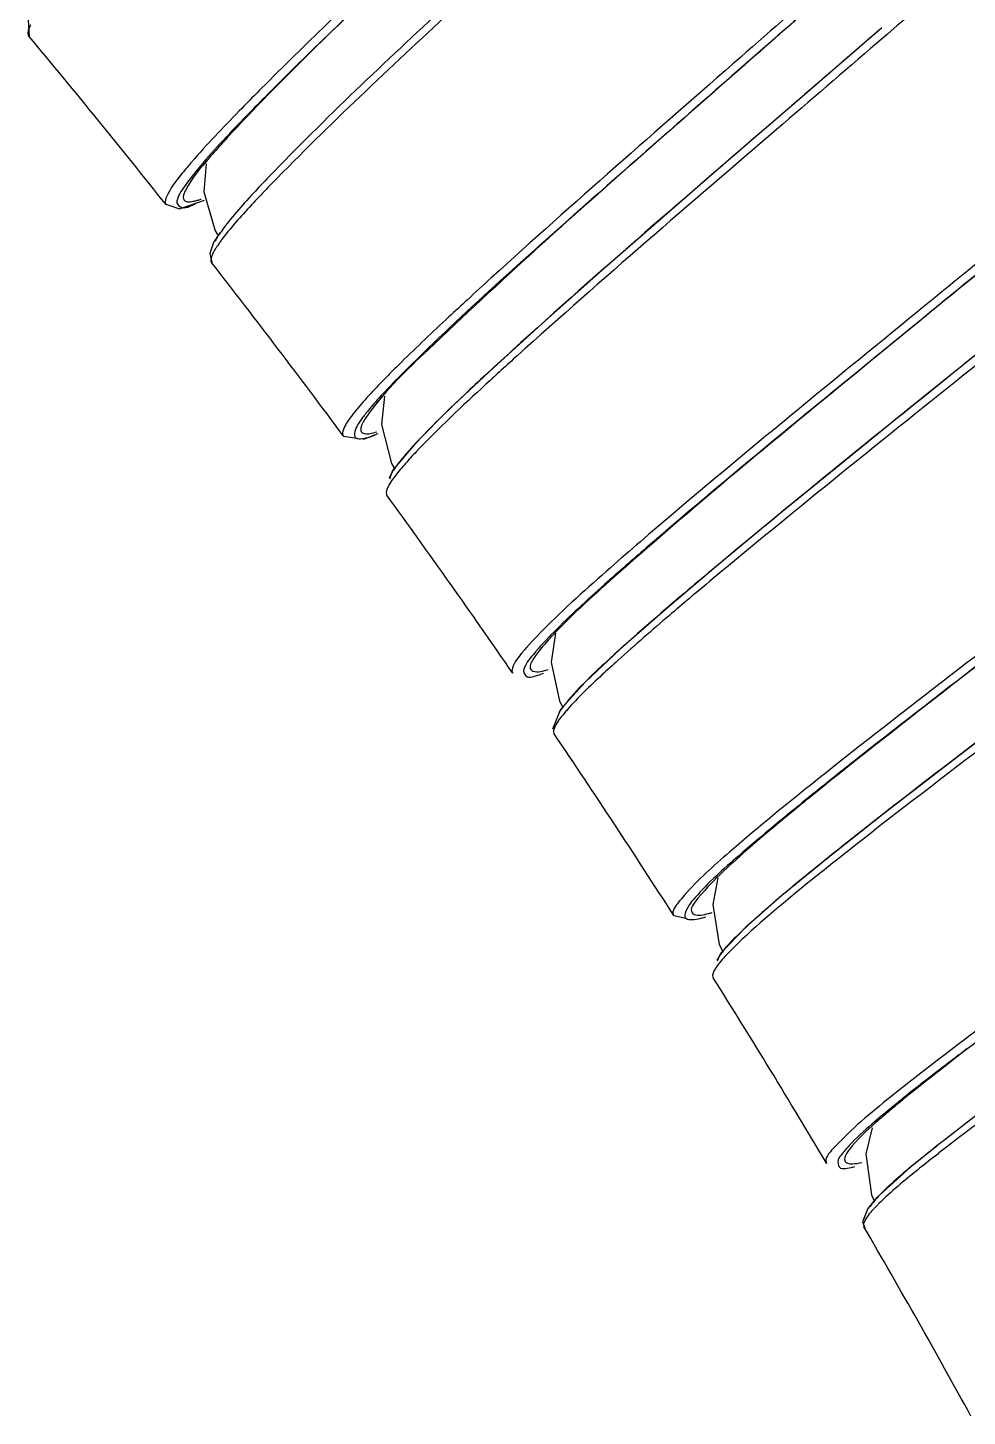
# Model space of a CAD drawing. Header units: millimetres. Extents: x 601 to 1195, y -13 to 407.
# Drawn here: x 1092.84 to 1101.18, y 284.6 to 296.92 of the extents above; entities that cross this region are included whole.
import ezdxf

# ---------------------------------------------------------------- set-up
doc = ezdxf.new("R2010")
doc.units = ezdxf.units.MM
doc.header["$LTSCALE"] = 0.1

msp = doc.modelspace()

# ---------------------------------------------------------------- linework, layer by layer
at = {"color": 7, "linetype": 'Continuous'}
for p, q in [((1100.4753, 296.8663), (1100.3819, 296.7859)), ((1100.5046, 296.8916), (1100.4753, 296.8663)), ((1094.4258, 295.715), (1094.4062, 295.4652)), ((1094.4062, 295.4652), (1094.5066, 295.1208)), ((1094.0673, 295.3563), (1094.1886, 295.3159)), ((1094.0673, 295.3563), (1094.07, 295.3522)), ((1094.1886, 295.3159), (1094.4101, 295.3934)), ((1094.5478, 295.102), (1094.4927, 295.0162)), ((1094.5066, 295.1208), (1094.5274, 295.0887)), ((1094.4927, 295.0162), (1094.4574, 294.9181)), ((1094.4574, 294.9181), (1094.4754, 294.8373)), ((1094.4751, 294.8376), (1094.4754, 294.8373)), ((1102.0493, 294.6546), (1100.6575, 293.5326)), ((1096.0097, 293.6526), (1095.9832, 293.4001)), ((1095.9832, 293.4001), (1096.0709, 293.0559)), ((1095.6417, 293.3029), (1095.6451, 293.2981)), ((1095.6417, 293.3029), (1095.6433, 293.3004)), ((1095.6451, 293.2981), (1095.7678, 293.28)), ((1095.8268, 293.2713), (1095.9536, 293.3204)), ((1096.2902, 293.2397), (1096.081, 292.9914)), ((1096.081, 292.9914), (1096.0527, 292.9161)), ((1096.0709, 293.0559), (1096.102, 293.004)), ((1097.5277, 291.5478), (1097.4893, 291.2898)), ((1097.4893, 291.2898), (1097.5629, 290.9433)), ((1097.1449, 291.1989), (1097.1479, 291.1944)), ((1097.1449, 291.1989), (1097.1464, 291.1965)), ((1097.3899, 291.1826), (1097.4222, 291.1938)), ((1097.7907, 291.1139), (1097.5729, 290.8722)), ((1097.5629, 290.9433), (1097.5953, 290.8845)), ((1097.5729, 290.8722), (1097.501, 290.6972)), ((1098.9706, 289.3776), (1098.9237, 289.1402)), ((1098.5761, 289.0453), (1098.5788, 289.0411)), ((1098.5761, 289.0453), (1098.5775, 289.043)), ((1098.5788, 289.0411), (1098.6965, 289.0147)), ((1098.9237, 289.1402), (1098.982, 288.7841)), ((1098.6933, 289.0126), (1098.6982, 289.0108)), ((1099.2187, 288.9386), (1098.9923, 288.7039)), ((1098.982, 288.7841), (1099.0161, 288.7158)), ((1098.9923, 288.7039), (1098.9623, 288.6368)), ((1098.9253, 288.496), (1098.9283, 288.4898)), ((1100.5459, 287.3516), (1100.5339, 287.3417)), ((1100.3392, 287.1564), (1100.2844, 286.9276)), ((1100.913, 286.9958), (1100.6806, 286.8084)), ((1099.9336, 286.8446), (1099.936, 286.8405)), ((1099.9336, 286.8446), (1099.9349, 286.8422)), ((1100.166, 286.8091), (1100.1853, 286.8143)), ((1100.2844, 286.9276), (1100.3332, 286.5626)), ((1100.6806, 286.8084), (1100.3765, 286.532)), ((1100.3332, 286.5626), (1100.3578, 286.5096)), ((1100.3014, 286.4418), (1100.2548, 286.324)), ((1100.3765, 286.532), (1100.3014, 286.4418)), ((1100.2548, 286.324), (1100.2757, 286.2683))]:
    msp.add_line(p, q, dxfattribs=at)
for points in [[(1093.0113, 297.25), (1092.8451, 296.9901), (1092.8534, 296.846)], [(1100.4267, 296.9224), (1099.6532, 296.2545), (1099.0645, 295.746), (1098.4892, 295.2473), (1097.9408, 294.768), (1097.432, 294.3174), (1096.9764, 293.9049), (1096.5902, 293.5419), (1096.2902, 293.2397)], [(1100.6575, 293.5326), (1100.064, 293.0521), (1099.4975, 292.59), (1098.9716, 292.1552), (1098.5005, 291.7568), (1098.1012, 291.4061), (1097.7907, 291.1139)], [(1102.1745, 291.2658), (1101.5633, 290.8044), (1100.9794, 290.3601), (1100.4371, 289.9417), (1099.9512, 289.5583), (1099.5392, 289.2205), (1099.2187, 288.9386)]]:
    msp.add_lwpolyline(points, dxfattribs=at)
for centre, radius, start, end in [((1034.1562, 247.7852), 76.5002, 38.4469, 39.892944), ((1117.7739, 273.6562), 32.1572, 134.66546, 135.11203), ((1100.9792, 290.0899), 8.6502, 137.42296, 137.8018), ((1105.0481, 285.7793), 14.0013, 135.80859, 136.01005), ((1094.1043, 296.1886), 0.8339, 288.69382, 289.44532), ((1095.3908, 294.4094), 1.0402, 144.56174, 146.74235), ((1095.614, 294.2522), 1.3133, 144.04211, 144.61956), ((1095.826, 294.0977), 1.5756, 142.77897, 144.02046), ((1034.1562, 247.7852), 76.5003, 36.510326, 37.95637), ((1129.2138, 259.2066), 47.9622, 132.26215, 132.60641), ((1120.0783, 268.8034), 34.114, 132.23205, 132.72332), ((1096.9934, 292.583), 1.4694, 141.38749, 143.27922), ((1095.7808, 293.3339), 0.0594, 253.40553, 256.38965), ((1095.7829, 293.3424), 0.0681, 256.4002, 259.62068), ((1095.764, 293.9365), 0.6269, 283.98582, 286.33072), ((1099.4667, 290.2793), 4.3411, 136.74101, 137.93085), ((1097.6955, 291.8367), 1.9823, 139.6943, 141.39067), ((1098.4333, 291.2099), 2.9504, 137.89954, 139.67845), ((1099.6595, 289.967), 4.6401, 136.56609, 137.44063), ((1034.1562, 247.7852), 76.5004, 34.573658, 36.019702), ((1119.9096, 267.2833), 33.0393, 130.77097, 131.17859), ((1129.4304, 255.6473), 47.5452, 129.91601, 130.30992), ((1131.2952, 253.1641), 50.581, 129.79632, 130.09556), ((1098.8485, 289.7967), 1.6212, 138.64382, 140.15151), ((1097.5391, 290.6714), 0.0283, 209.20058, 214.25803), ((1034.1562, 247.7852), 76.5004, 32.636992, 34.083036), ((1130.3047, 252.0896), 48.8203, 128.34607, 128.73578), ((1128.7944, 254.091), 46.2384, 128.3625, 128.83108), ((1119.9831, 265.1984), 32.055, 128.97978, 129.27413), ((1121.8238, 262.2962), 34.9517, 128.3588, 128.78078), ((1098.6662, 289.9965), 0.9626, 283.25179, 285.158), ((1034.1562, 247.7852), 76.5003, 30.700325, 32.146368), ((1121.3375, 261.0394), 33.5486, 126.92161, 127.23631), ((1105.8715, 280.9352), 8.3386, 129.79932, 130.1365), ((1107.2961, 279.0803), 10.6862, 129.11305, 129.47808), ((1106.8468, 279.7622), 9.8641, 129.36005, 129.69983), ((1110.5485, 274.5647), 15.667, 127.80634, 128.0211), ((1101.3689, 285.4952), 1.3849, 135.67699, 136.99486), ((1101.6228, 285.2476), 1.7394, 134.67779, 135.68505), ((1100.2915, 286.292), 0.0284, 203.9318, 209.95377), ((1034.1562, 247.7852), 76.5004, 28.763821, 30.209865)]:
    msp.add_arc(centre, radius, start, end, dxfattribs=at)
for points, knots in [([(1098.3478, 299.5393), (1097.6096, 298.8457), (1096.3502, 297.6617), (1095.0942, 296.4701), (1094.6095, 295.9424)], [0, 0, 0, 0, 0.5857076, 1, 1, 1, 1]), ([(1098.2094, 299.5113), (1097.8926, 299.2143), (1096.7829, 298.1741), (1095.6684, 297.138), (1094.901, 296.3683)], [0, 0, 0, 0, 0.28549, 1, 1, 1, 1]), ([(1098.3481, 299.5396), (1098.0501, 299.2602), (1096.9847, 298.2619), (1095.9162, 297.2665), (1095.1685, 296.5272)], [0, 0, 0, 0, 0.2798032, 1, 1, 1, 1]), ([(1098.7283, 299.1339), (1098.0015, 298.4615), (1096.7407, 297.2967), (1095.4861, 296.1228), (1094.9827, 295.5986)], [0, 0, 0, 0, 0.5767176, 1, 1, 1, 1]), ([(1098.7786, 299.0794), (1098.0509, 298.4086), (1096.7825, 297.2417), (1095.5207, 296.0654), (1095.009, 295.539)], [0, 0, 0, 0, 0.5741134, 1, 1, 1, 1]), ([(1102.899, 298.9838), (1102.7157, 298.8195), (1101.9231, 298.1159), (1101.1212, 297.4227), (1100.5046, 296.8916)], [0, 0, 0, 0, 0.2322023, 1, 1, 1, 1]), ([(1100.0601, 297.3404), (1099.5809, 296.9197), (1098.6754, 296.1263), (1097.4442, 295.0435), (1096.5256, 294.1913), (1096.0258, 293.7103), (1095.8743, 293.505)], [0, 0, 0, 0, 0.3367784, 0.6360314, 0.8652416, 1, 1, 1, 1]), ([(1100.0605, 297.3408), (1099.3219, 296.6937), (1098.041, 295.5729), (1096.7661, 294.4426), (1096.2533, 293.9365)], [0, 0, 0, 0, 0.5767987, 1, 1, 1, 1]), ([(1100.011, 297.396), (1099.7316, 297.1512), (1098.7103, 296.2575), (1097.6875, 295.3652), (1096.9581, 294.7022)], [0, 0, 0, 0, 0.2737223, 1, 1, 1, 1]), ([(1092.8675, 296.9499), (1092.8624, 296.9398), (1092.8537, 296.9212), (1092.8473, 296.9017), (1092.8453, 296.8928)], [0, 0, 0, 0, 0.5545011, 1, 1, 1, 1]), ([(1100.4262, 296.9219), (1100.121, 296.6581), (1099.0237, 295.7106), (1097.9236, 294.7659), (1097.149, 294.0624)], [0, 0, 0, 0, 0.2782899, 1, 1, 1, 1]), ([(1092.8453, 296.8928), (1092.8434, 296.8844), (1092.8412, 296.8693), (1092.8465, 296.8541), (1092.8507, 296.8492)], [0, 0, 0, 0, 0.5707269, 1, 1, 1, 1]), ([(1100.3819, 296.7859), (1100.0852, 296.5305), (1099.0162, 295.611), (1097.9452, 294.6934), (1097.1886, 294.0112)], [0, 0, 0, 0, 0.2775907, 1, 1, 1, 1]), ([(1094.901, 296.3683), (1094.84, 296.307), (1094.6351, 296.0992), (1094.4333, 295.8879), (1094.2991, 295.7323)], [0, 0, 0, 0, 0.296227, 1, 1, 1, 1]), ([(1094.9909, 296.3503), (1094.9306, 296.2898), (1094.7283, 296.0844), (1094.5292, 295.8755), (1094.3969, 295.7216)], [0, 0, 0, 0, 0.2962041, 1, 1, 1, 1]), ([(1094.5709, 295.9002), (1094.5315, 295.8566), (1094.4161, 295.7243), (1094.2984, 295.5893), (1094.2453, 295.4847)], [0, 0, 0, 0, 0.3337982, 1, 1, 1, 1]), ([(1094.2991, 295.7323), (1094.2702, 295.6988), (1094.1882, 295.5986), (1094.1025, 295.4954), (1094.0719, 295.415)], [0, 0, 0, 0, 0.3396117, 1, 1, 1, 1]), ([(1094.3969, 295.7216), (1094.3395, 295.6547), (1094.2559, 295.5492), (1094.1755, 295.4316), (1094.1662, 295.3835)], [0, 0, 0, 0, 0.642956, 1, 1, 1, 1]), ([(1094.9827, 295.5986), (1094.9356, 295.5495), (1094.7883, 295.3927), (1094.6428, 295.2325), (1094.5581, 295.112)], [0, 0, 0, 0, 0.3159691, 1, 1, 1, 1]), ([(1094.2453, 295.4847), (1094.2401, 295.4745), (1094.2273, 295.4469), (1094.2176, 295.4076), (1094.2305, 295.3915)], [0, 0, 0, 0, 0.3574477, 1, 1, 1, 1]), ([(1094.9747, 295.5036), (1094.9317, 295.459), (1094.7926, 295.3124), (1094.6561, 295.1624), (1094.5713, 295.0507)], [0, 0, 0, 0, 0.3065188, 1, 1, 1, 1]), ([(1094.0647, 295.3911), (1094.0634, 295.3847), (1094.062, 295.3728), (1094.0649, 295.3609), (1094.0674, 295.3564)], [0, 0, 0, 0, 0.557459, 1, 1, 1, 1]), ([(1094.0719, 295.415), (1094.0703, 295.4109), (1094.0676, 295.403), (1094.0655, 295.3949), (1094.0647, 295.3911)], [0, 0, 0, 0, 0.5294693, 1, 1, 1, 1]), ([(1094.1662, 295.3835), (1094.1623, 295.3637), (1094.2165, 295.2946), (1094.2862, 295.343), (1094.3277, 295.358)], [0, 0, 0, 0, 0.3136544, 1, 1, 1, 1]), ([(1094.2305, 295.3915), (1094.2371, 295.3831), (1094.2667, 295.3733), (1094.2941, 295.3783), (1094.311, 295.3817)], [0, 0, 0, 0, 0.3841133, 1, 1, 1, 1]), ([(1094.311, 295.3817), (1094.3205, 295.3836), (1094.3409, 295.3888), (1094.3609, 295.3951), (1094.3716, 295.3987)], [0, 0, 0, 0, 0.463289, 1, 1, 1, 1]), ([(1101.5973, 295.0991), (1101.2879, 294.846), (1100.1779, 293.9388), (1099.0656, 293.034), (1098.2818, 292.36)], [0, 0, 0, 0, 0.2788584, 1, 1, 1, 1]), ([(1101.6971, 295.0848), (1101.38, 294.8249), (1100.2509, 293.9), (1099.1184, 292.9784), (1098.3259, 292.2901)], [0, 0, 0, 0, 0.2808944, 1, 1, 1, 1]), ([(1101.6975, 295.0852), (1101.3828, 294.8278), (1100.2566, 293.9071), (1099.1274, 292.9894), (1098.3337, 292.3048)], [0, 0, 0, 0, 0.2794893, 1, 1, 1, 1]), ([(1094.5209, 294.9799), (1094.5161, 294.9725), (1094.5071, 294.9583), (1094.4987, 294.9438), (1094.4949, 294.9368)], [0, 0, 0, 0, 0.5257938, 1, 1, 1, 1]), ([(1094.4706, 294.8784), (1094.4688, 294.8707), (1094.4667, 294.8565), (1094.4713, 294.8424), (1094.4751, 294.8376)], [0, 0, 0, 0, 0.5653707, 1, 1, 1, 1]), ([(1094.4949, 294.9368), (1094.4892, 294.9265), (1094.4798, 294.9075), (1094.4727, 294.8875), (1094.4706, 294.8784)], [0, 0, 0, 0, 0.5576228, 1, 1, 1, 1]), ([(1102.096, 294.597), (1101.8063, 294.3641), (1100.7444, 293.5114), (1099.6809, 292.6605), (1098.9203, 292.0267)], [0, 0, 0, 0, 0.2729802, 1, 1, 1, 1]), ([(1102.0493, 294.6546), (1101.764, 294.4244), (1100.7183, 293.5816), (1099.6711, 292.7404), (1098.9224, 292.1138)], [0, 0, 0, 0, 0.2729908, 1, 1, 1, 1]), ([(1096.7454, 294.5078), (1096.6904, 294.4572), (1096.4931, 294.2747), (1096.2979, 294.0899), (1096.1596, 293.9537)], [0, 0, 0, 0, 0.2777106, 1, 1, 1, 1]), ([(1097.1886, 294.0112), (1097.0955, 293.9272), (1096.7902, 293.6489), (1096.4879, 293.3663), (1096.29, 293.1572)], [0, 0, 0, 0, 0.3033677, 1, 1, 1, 1]), ([(1096.1596, 293.9537), (1096.1197, 293.9144), (1095.9874, 293.7822), (1095.8578, 293.6468), (1095.7736, 293.5462)], [0, 0, 0, 0, 0.2988997, 1, 1, 1, 1]), ([(1096.2533, 293.9365), (1096.2099, 293.8936), (1096.0693, 293.7526), (1095.9314, 293.6081), (1095.8453, 293.5)], [0, 0, 0, 0, 0.3061643, 1, 1, 1, 1]), ([(1096.9333, 293.8649), (1096.87, 293.8064), (1096.6566, 293.6071), (1096.4462, 293.4042), (1096.3052, 293.2542)], [0, 0, 0, 0, 0.2951918, 1, 1, 1, 1]), ([(1095.6486, 293.3662), (1095.6434, 293.3543), (1095.6356, 293.3339), (1095.6372, 293.3104), (1095.6417, 293.3028)], [0, 0, 0, 0, 0.5973455, 1, 1, 1, 1]), ([(1095.8156, 293.4616), (1095.7982, 293.4382), (1095.762, 293.397), (1095.7281, 293.2877), (1095.7639, 293.277)], [0, 0, 0, 0, 0.4385686, 1, 1, 1, 1]), ([(1095.8095, 293.3996), (1095.8042, 293.3871), (1095.7962, 293.3659), (1095.7995, 293.3414), (1095.8049, 293.3341)], [0, 0, 0, 0, 0.5986331, 1, 1, 1, 1]), ([(1095.8227, 293.4265), (1095.8202, 293.4219), (1095.8156, 293.413), (1095.8114, 293.4039), (1095.8095, 293.3996)], [0, 0, 0, 0, 0.52373, 1, 1, 1, 1]), ([(1095.7706, 293.2754), (1095.7793, 293.2738), (1095.8317, 293.2734), (1095.882, 293.2905), (1095.9228, 293.3047)], [0, 0, 0, 0, 0.1697037, 1, 1, 1, 1]), ([(1095.8049, 293.3341), (1095.8074, 293.3307), (1095.8149, 293.3244), (1095.8239, 293.3214), (1095.8289, 293.3203)], [0, 0, 0, 0, 0.4613322, 1, 1, 1, 1]), ([(1096.1114, 293.0279), (1096.104, 293.0176), (1096.0904, 292.9982), (1096.0777, 292.9781), (1096.0722, 292.9685)], [0, 0, 0, 0, 0.5344989, 1, 1, 1, 1]), ([(1096.1465, 293.0737), (1096.1403, 293.0659), (1096.1284, 293.0508), (1096.1169, 293.0354), (1096.1114, 293.0279)], [0, 0, 0, 0, 0.5186753, 1, 1, 1, 1]), ([(1096.057, 292.8757), (1096.0508, 292.8656), (1096.0351, 292.8369), (1096.0194, 292.8005), (1096.0269, 292.7797)], [0, 0, 0, 0, 0.3479995, 1, 1, 1, 1]), ([(1096.0722, 292.9685), (1096.0677, 292.9608), (1096.0599, 292.9463), (1096.0533, 292.9311), (1096.0508, 292.9239)], [0, 0, 0, 0, 0.5421437, 1, 1, 1, 1]), ([(1096.0269, 292.7797), (1096.0273, 292.7784), (1096.0285, 292.7758), (1096.03, 292.7734), (1096.0308, 292.7723)], [0, 0, 0, 0, 0.5052045, 1, 1, 1, 1]), ([(1103.257, 292.7753), (1102.9346, 292.5287), (1101.7836, 291.6492), (1100.6295, 290.773), (1099.8191, 290.117)], [0, 0, 0, 0, 0.2802318, 1, 1, 1, 1]), ([(1103.2118, 292.8341), (1102.9201, 292.6115), (1101.8517, 291.7972), (1100.7819, 290.9843), (1100.0161, 290.3783)], [0, 0, 0, 0, 0.2731124, 1, 1, 1, 1]), ([(1103.2575, 292.7757), (1102.969, 292.5555), (1101.9124, 291.7501), (1100.8544, 290.9461), (1100.0972, 290.3465)], [0, 0, 0, 0, 0.2730952, 1, 1, 1, 1]), ([(1098.2818, 292.36), (1098.1925, 292.2833), (1097.8983, 292.0276), (1097.6072, 291.7676), (1097.4152, 291.5747)], [0, 0, 0, 0, 0.3019672, 1, 1, 1, 1]), ([(1098.3259, 292.2901), (1098.2326, 292.209), (1097.9388, 291.9498), (1097.6465, 291.6868), (1097.4659, 291.4884)], [0, 0, 0, 0, 0.3153802, 1, 1, 1, 1]), ([(1103.594, 292.333), (1103.2718, 292.0906), (1102.1139, 291.2199), (1100.9532, 290.3523), (1100.1334, 289.7032)], [0, 0, 0, 0, 0.2782572, 1, 1, 1, 1]), ([(1103.5835, 292.2325), (1103.2667, 291.995), (1102.1243, 291.1395), (1100.9798, 290.2863), (1100.169, 289.6491)], [0, 0, 0, 0, 0.2774336, 1, 1, 1, 1]), ([(1098.1562, 292.1507), (1098.0914, 292.0939), (1097.8726, 291.9005), (1097.6568, 291.7033), (1097.5119, 291.5572)], [0, 0, 0, 0, 0.2951918, 1, 1, 1, 1]), ([(1098.6724, 291.9032), (1098.4491, 291.7137), (1098.0911, 291.4012), (1097.7419, 291.0749), (1097.6253, 290.9337)], [0, 0, 0, 0, 0.6152785, 1, 1, 1, 1]), ([(1098.7178, 291.8571), (1098.6584, 291.8071), (1098.4452, 291.6265), (1098.2338, 291.4435), (1098.0838, 291.3084)], [0, 0, 0, 0, 0.2775691, 1, 1, 1, 1]), ([(1097.4152, 291.5747), (1097.3507, 291.5099), (1097.2545, 291.4061), (1097.162, 291.2909), (1097.1456, 291.2417)], [0, 0, 0, 0, 0.6379232, 1, 1, 1, 1]), ([(1097.5119, 291.5572), (1097.4482, 291.4931), (1097.3533, 291.3903), (1097.2622, 291.2761), (1097.2462, 291.2273)], [0, 0, 0, 0, 0.637603, 1, 1, 1, 1]), ([(1097.4659, 291.4884), (1097.4169, 291.4346), (1097.3572, 291.3681), (1097.291, 291.2508), (1097.3091, 291.2248)], [0, 0, 0, 0, 0.6968461, 1, 1, 1, 1]), ([(1098.0838, 291.3084), (1098.0358, 291.2653), (1097.8807, 291.1232), (1097.728, 290.9776), (1097.6316, 290.8679)], [0, 0, 0, 0, 0.3064255, 1, 1, 1, 1]), ([(1097.1456, 291.2417), (1097.1429, 291.2338), (1097.1393, 291.2195), (1097.1418, 291.2043), (1097.1449, 291.1989)], [0, 0, 0, 0, 0.5700492, 1, 1, 1, 1]), ([(1097.2462, 291.2273), (1097.2398, 291.2078), (1097.2708, 291.1312), (1097.3469, 291.1694), (1097.3856, 291.1796)], [0, 0, 0, 0, 0.3382581, 1, 1, 1, 1]), ([(1097.3091, 291.2248), (1097.3134, 291.2185), (1097.3628, 291.1912), (1097.4191, 291.2136), (1097.4626, 291.2257)], [0, 0, 0, 0, 0.1450392, 1, 1, 1, 1]), ([(1097.5222, 290.7175), (1097.5169, 290.7064), (1097.5091, 290.6872), (1097.5103, 290.6649), (1097.5144, 290.6576)], [0, 0, 0, 0, 0.5941277, 1, 1, 1, 1]), ([(1104.6831, 290.4663), (1103.8725, 289.8901), (1102.4691, 288.8936), (1101.0707, 287.8872), (1100.5042, 287.4314)], [0, 0, 0, 0, 0.5776729, 1, 1, 1, 1]), ([(1104.7381, 290.4144), (1103.9266, 289.8363), (1102.5333, 288.8439), (1101.1438, 287.8423), (1100.5911, 287.3889)], [0, 0, 0, 0, 0.5822238, 1, 1, 1, 1]), ([(1099.7564, 290.1714), (1099.5254, 289.986), (1099.1546, 289.6799), (1098.7922, 289.3599), (1098.6701, 289.2207)], [0, 0, 0, 0, 0.6153225, 1, 1, 1, 1]), ([(1099.8017, 290.1106), (1099.5822, 289.9338), (1099.2294, 289.6415), (1098.8851, 289.3353), (1098.7687, 289.2018)], [0, 0, 0, 0, 0.6140278, 1, 1, 1, 1]), ([(1099.6913, 290.0131), (1099.6238, 289.9578), (1099.396, 289.7695), (1099.171, 289.5774), (1099.0195, 289.4344)], [0, 0, 0, 0, 0.2952263, 1, 1, 1, 1]), ([(1105.0605, 289.9614), (1104.2632, 289.4026), (1102.8726, 288.4299), (1101.4875, 287.4469), (1100.9185, 286.9995)], [0, 0, 0, 0, 0.5735747, 1, 1, 1, 1]), ([(1105.103, 289.9007), (1104.3071, 289.345), (1102.9115, 288.3731), (1101.5218, 287.3907), (1100.9448, 286.943)], [0, 0, 0, 0, 0.5706244, 1, 1, 1, 1]), ([(1100.169, 289.6491), (1100.0722, 289.573), (1099.753, 289.3194), (1099.4366, 289.0614), (1099.2267, 288.869)], [0, 0, 0, 0, 0.301811, 1, 1, 1, 1]), ([(1099.9321, 289.5427), (1099.8636, 289.4876), (1099.6319, 289.2994), (1099.403, 289.1075), (1099.2482, 288.9647)], [0, 0, 0, 0, 0.2945584, 1, 1, 1, 1]), ([(1099.0195, 289.4344), (1098.9386, 289.3581), (1098.8504, 289.267), (1098.7166, 289.1037), (1098.741, 289.0657)], [0, 0, 0, 0, 0.7111905, 1, 1, 1, 1]), ([(1098.6701, 289.2207), (1098.6529, 289.2011), (1098.6154, 289.1527), (1098.5571, 289.0818), (1098.576, 289.0453)], [0, 0, 0, 0, 0.3876653, 1, 1, 1, 1]), ([(1098.7687, 289.2018), (1098.7486, 289.1788), (1098.7086, 289.1376), (1098.6571, 289.0285), (1098.6933, 289.0126)], [0, 0, 0, 0, 0.4363602, 1, 1, 1, 1]), ([(1098.6982, 289.0108), (1098.7069, 289.0079), (1098.7631, 289.0019), (1098.8182, 289.0176), (1098.8631, 289.0302)], [0, 0, 0, 0, 0.1631791, 1, 1, 1, 1]), ([(1098.741, 289.0657), (1098.745, 289.0595), (1098.7904, 289.0311), (1098.8451, 289.0498), (1098.8868, 289.0596)], [0, 0, 0, 0, 0.1473901, 1, 1, 1, 1]), ([(1099.2482, 288.9647), (1099.2181, 288.9368), (1099.1256, 288.8487), (1099.034, 288.7575), (1098.9849, 288.6858)], [0, 0, 0, 0, 0.3210653, 1, 1, 1, 1]), ([(1098.9849, 288.6858), (1098.9802, 288.6789), (1098.9718, 288.6659), (1098.9643, 288.6522), (1098.9612, 288.6457)], [0, 0, 0, 0, 0.5373109, 1, 1, 1, 1]), ([(1098.9636, 288.5942), (1098.9563, 288.584), (1098.9376, 288.5554), (1098.918, 288.5178), (1098.9253, 288.496)], [0, 0, 0, 0, 0.3529288, 1, 1, 1, 1]), ([(1101.0371, 287.749), (1100.9924, 287.715), (1100.8303, 287.591), (1100.6696, 287.4651), (1100.5548, 287.3717)], [0, 0, 0, 0, 0.2749443, 1, 1, 1, 1]), ([(1100.4963, 287.3101), (1100.4546, 287.275), (1100.3291, 287.1655), (1100.203, 287.0531), (1100.1358, 286.9629)], [0, 0, 0, 0, 0.326596, 1, 1, 1, 1]), ([(1100.2428, 287.2138), (1100.156, 287.1382), (1100.0606, 287.0434), (1099.9131, 286.8875), (1099.9336, 286.8446)], [0, 0, 0, 0, 0.7078166, 1, 1, 1, 1]), ([(1100.3378, 287.1897), (1100.2683, 287.1289), (1100.1737, 287.0472), (1100.0813, 286.9349), (1100.0302, 286.8782), (1100.0423, 286.772), (1100.1288, 286.8012), (1100.1675, 286.8083)], [0, 0, 0, 0, 0.4463668, 0.5991003, 0.7056824, 0.8096421, 1, 1, 1, 1]), ([(1100.1358, 286.9629), (1100.1276, 286.952), (1100.1078, 286.9231), (1100.0869, 286.8797), (1100.099, 286.8594)], [0, 0, 0, 0, 0.3657116, 1, 1, 1, 1]), ([(1100.9185, 286.9995), (1100.8633, 286.9561), (1100.6877, 286.8152), (1100.5138, 286.6706), (1100.406, 286.5591)], [0, 0, 0, 0, 0.3117547, 1, 1, 1, 1]), ([(1100.099, 286.8594), (1100.1037, 286.8513), (1100.1264, 286.8384), (1100.1502, 286.838), (1100.1645, 286.8383)], [0, 0, 0, 0, 0.39673, 1, 1, 1, 1]), ([(1100.8984, 286.9069), (1100.8459, 286.8658), (1100.6754, 286.7301), (1100.5072, 286.5908), (1100.3997, 286.4845)], [0, 0, 0, 0, 0.3062968, 1, 1, 1, 1]), ([(1100.2786, 286.3409), (1100.2725, 286.3299), (1100.2629, 286.311), (1100.2621, 286.2883), (1100.2656, 286.2805)], [0, 0, 0, 0, 0.5953997, 1, 1, 1, 1])]:
    msp.add_open_spline(points, degree=3, knots=knots, dxfattribs=at)
for points in [[(1094.5581, 295.112), (1094.5395, 295.0856), (1094.5217, 295.0584), (1094.5069, 295.0297)], [(1095.7158, 293.4736), (1095.6905, 293.4398), (1095.6656, 293.4049), (1095.6486, 293.3662)], [(1095.7736, 293.5462), (1095.7538, 293.5225), (1095.7344, 293.4984), (1095.7158, 293.4736)], [(1095.8743, 293.505), (1095.8557, 293.4798), (1095.8378, 293.454), (1095.8227, 293.4265)], [(1095.8289, 293.3203), (1095.8572, 293.314), (1095.8874, 293.3211), (1095.9155, 293.3281)], [(1096.2417, 293.1054), (1096.2103, 293.0711), (1096.1794, 293.0363), (1096.1496, 293.0006)], [(1096.1496, 293.0006), (1096.1164, 292.9608), (1096.0839, 292.92), (1096.057, 292.8757)], [(1097.6253, 290.9337), (1097.6007, 290.9039), (1097.5767, 290.8732), (1097.5573, 290.8398)], [(1097.6039, 290.8356), (1097.5732, 290.7988), (1097.5425, 290.7609), (1097.5222, 290.7175)], [(1099.2267, 288.869), (1099.1689, 288.8159), (1099.1118, 288.7618), (1099.0578, 288.7048)], [(1099.0578, 288.7048), (1099.0244, 288.6697), (1098.9918, 288.6336), (1098.9636, 288.5942)], [(1100.5042, 287.4314), (1100.4158, 287.3604), (1100.3283, 287.2883), (1100.2428, 287.2138)], [(1100.5021, 287.3286), (1100.4467, 287.283), (1100.3918, 287.2368), (1100.3378, 287.1897)], [(1100.1645, 286.8383), (1100.1927, 286.8388), (1100.2208, 286.8436), (1100.2485, 286.8492)], [(1100.3562, 286.4397), (1100.3276, 286.4091), (1100.2993, 286.3773), (1100.2786, 286.3409)], [(1100.406, 286.5591), (1100.3744, 286.5265), (1100.3433, 286.4927), (1100.3184, 286.4548)]]:
    msp.add_open_spline(points, degree=3, dxfattribs=at)

doc.saveas('drawing.dxf')
